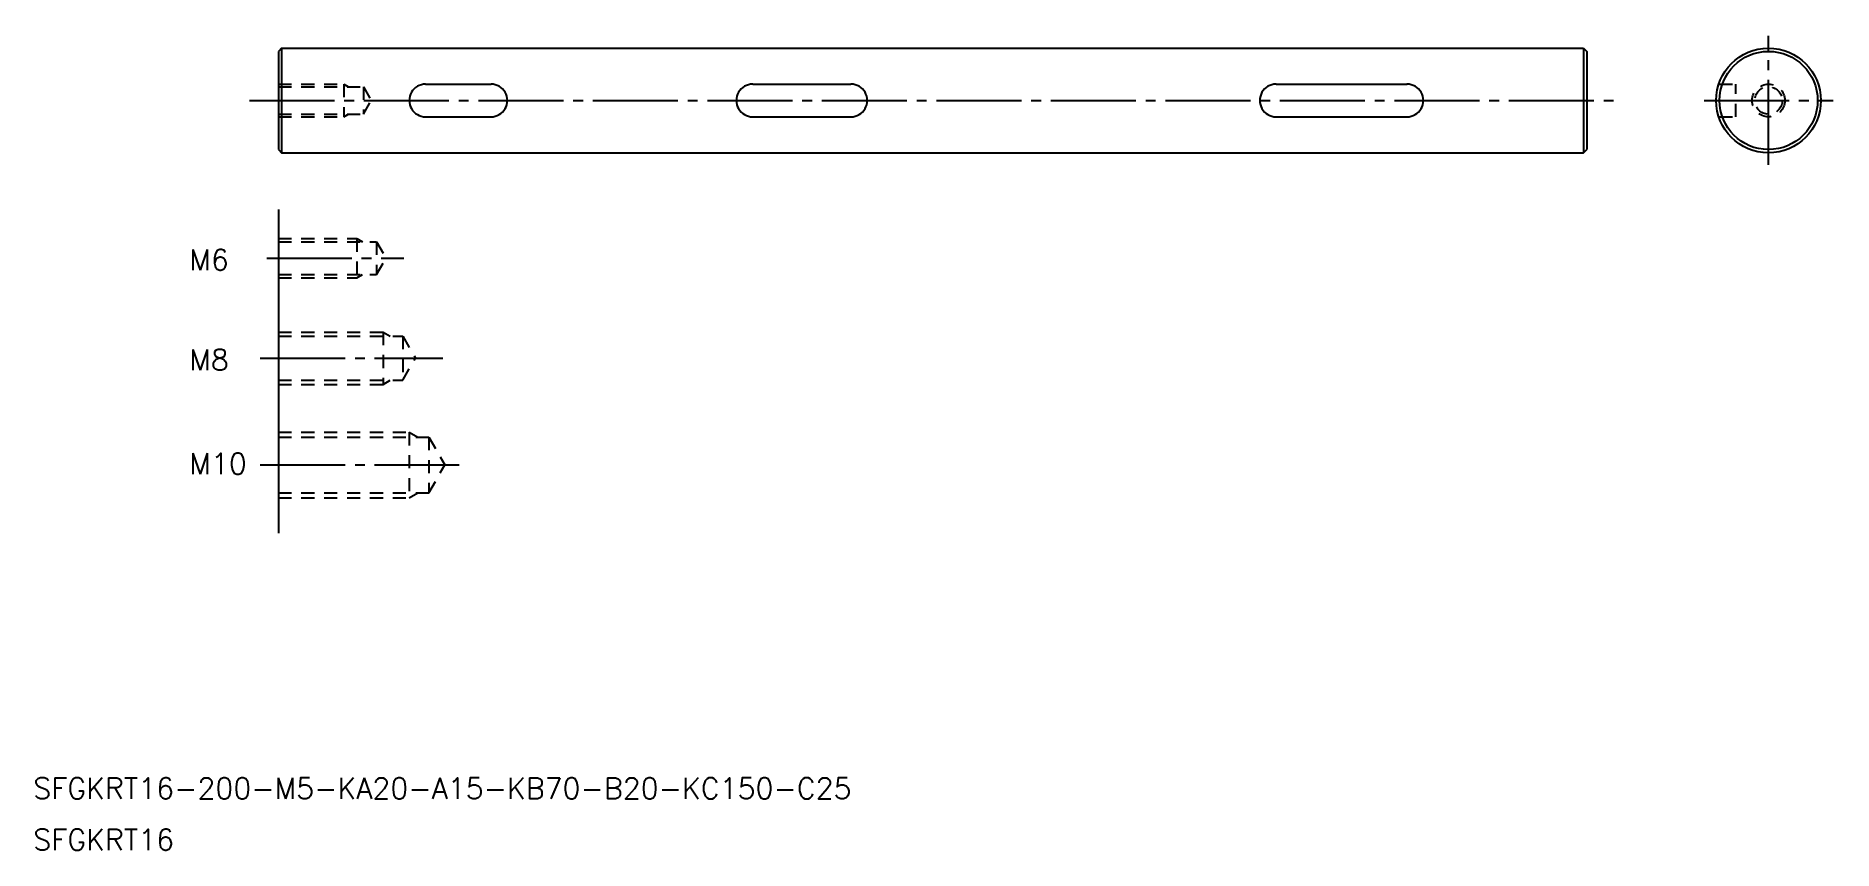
# Model space of a CAD drawing. Extents: x 50 to 324, y -111 to 14.
import ezdxf

# ---------------------------------------------------------------- set-up
doc = ezdxf.new("R2010")
doc.units = 0
doc.linetypes.add('CENTER', pattern=[17.5, 13, -1.5, 1.5, -1.5])
doc.linetypes.add('DASHED', pattern=[3.5, 2, -1.5])
doc.layers.get('0').update_dxf_attribs({"linetype": 'CONTINUOUS'})
doc.layers.add('CENTER', color=1, linetype='CENTER')
doc.styles.get("Standard").update_dxf_attribs({"font": 'txt.shx', "bigfont": '@extfont2.shx'})

msp = doc.modelspace()

# ---------------------------------------------------------------- linework, layer by layer
at = {"color": 7, "linetype": 'CONTINUOUS'}
for p, q in [((87.11, 11.71), (86.61, 11.21)), ((86.61, 11.21), (86.61, -3.79)), ((87.11, 11.71), (286.11, 11.71)), ((87.11, 11.71), (87.11, -4.29)), ((286.11, 11.71), (286.11, -4.29)), ((286.11, 11.71), (286.61, 11.21)), ((286.61, 11.21), (286.61, -3.79)), ((109.11, 6.21), (119.11, 6.21)), ((159.11, 6.21), (174.11, 6.21)), ((239.11, 6.21), (259.11, 6.21)), ((286.61, 7.21), (286.61, 7.21)), ((286.61, 3.71), (286.61, 3.71)), ((109.11, 1.21), (119.11, 1.21)), ((159.11, 1.21), (174.11, 1.21)), ((239.11, 1.21), (259.11, 1.21)), ((86.61, -3.79), (87.11, -4.29)), ((87.11, -4.29), (286.11, -4.29)), ((286.11, -4.29), (286.61, -3.79)), ((86.61, -12.96), (86.61, -62.41))]:
    msp.add_line(p, q, dxfattribs=at)
at = {"color": 3, "linetype": 'DASHED'}
for p, q in [((86.61, 6.21), (96.61, 6.21)), ((86.61, 5.81), (99.61, 5.81)), ((96.61, 6.21), (96.61, 1.21)), ((96.61, 6.21), (97.22, 5.86)), ((99.61, 5.81), (99.61, 1.61)), ((99.61, 5.81), (100.82, 3.71)), ((306.87, 6.21), (309.37, 6.21)), ((309.37, 1.21), (309.37, 6.21)), ((99.61, 1.61), (100.82, 3.71)), ((86.61, 1.61), (99.61, 1.61)), ((86.61, 1.21), (96.61, 1.21)), ((96.61, 1.21), (97.22, 1.56)), ((306.87, 1.21), (309.37, 1.21)), ((86.61, -17.4), (98.61, -17.4)), ((86.61, -17.9), (101.61, -17.9)), ((98.61, -17.4), (98.61, -23.4)), ((98.61, -17.4), (99.48, -17.9)), ((101.61, -17.9), (101.61, -22.9)), ((101.61, -17.9), (103.05, -20.4)), ((101.61, -22.9), (103.05, -20.4)), ((86.61, -22.9), (101.61, -22.9)), ((86.61, -23.4), (98.61, -23.4)), ((98.61, -23.4), (99.48, -22.9)), ((86.61, -31.68), (102.61, -31.68)), ((86.61, -32.3), (105.61, -32.3)), ((102.61, -31.68), (102.61, -39.68)), ((102.61, -31.68), (103.69, -32.3)), ((105.61, -32.3), (105.61, -39.05)), ((105.61, -32.3), (107.56, -35.68)), ((105.61, -39.05), (107.56, -35.68)), ((86.61, -39.05), (105.61, -39.05)), ((86.61, -39.68), (102.61, -39.68)), ((102.61, -39.68), (103.69, -39.05)), ((86.61, -46.99), (106.61, -46.99)), ((86.61, -47.74), (109.61, -47.74)), ((106.61, -46.99), (106.61, -56.99)), ((106.61, -46.99), (107.91, -47.74)), ((109.61, -47.74), (109.61, -56.24)), ((109.61, -47.74), (112.06, -51.99)), ((109.61, -56.24), (112.06, -51.99)), ((86.61, -56.24), (109.61, -56.24)), ((86.61, -56.99), (106.61, -56.99)), ((106.61, -56.99), (107.91, -56.24))]:
    msp.add_line(p, q, dxfattribs=at)
at = {"color": 7, "linetype": 'CONTINUOUS'}
for radius in [8, 7.5]:
    msp.add_circle((314.37, 3.71), radius, dxfattribs=at)
at = {"color": 3, "linetype": 'DASHED'}
for radius in [2.5, 2.1]:
    msp.add_circle((314.37, 3.71), radius, dxfattribs=at)
at = {"color": 7, "linetype": 'CONTINUOUS'}
for centre, start, end in [((109.11, 3.71), 89.9874, 270), ((119.11, 3.71), 270, 90.0126), ((159.11, 3.71), 89.9874, 270), ((174.11, 3.71), 270, 90.0126), ((239.11, 3.71), 89.9874, 270), ((259.11, 3.71), 270, 90.0126)]:
    msp.add_arc(centre, 2.5, start, end, dxfattribs=at)
at = {"layer": 'CENTER', "color": 1, "linetype": 'CENTER'}
for p, q in [((314.37, -6.14), (314.37, 13.57)), ((82.18, 3.71), (291.04, 3.71)), ((304.52, 3.71), (324.23, 3.71)), ((84.83, -20.4), (105.76, -20.4)), ((83.82, -35.68), (111.72, -35.68)), ((83.82, -51.99), (114.23, -51.99))]:
    msp.add_line(p, q, dxfattribs=at)

# ---------------------------------------------------------------- texts
for s, p in [('M6', (73, -22.24)), ('M8', (73, -37.52)), ('M10', (73, -53.41)), ('SFGKRT16-200-M5-KA20-A15-KB70-B20-KC150-C25', (49.14, -103)), ('SFGKRT16', (49.14, -110.84))]:
    msp.add_text(s, height=3.2).set_placement(p)

doc.saveas('drawing.dxf')
